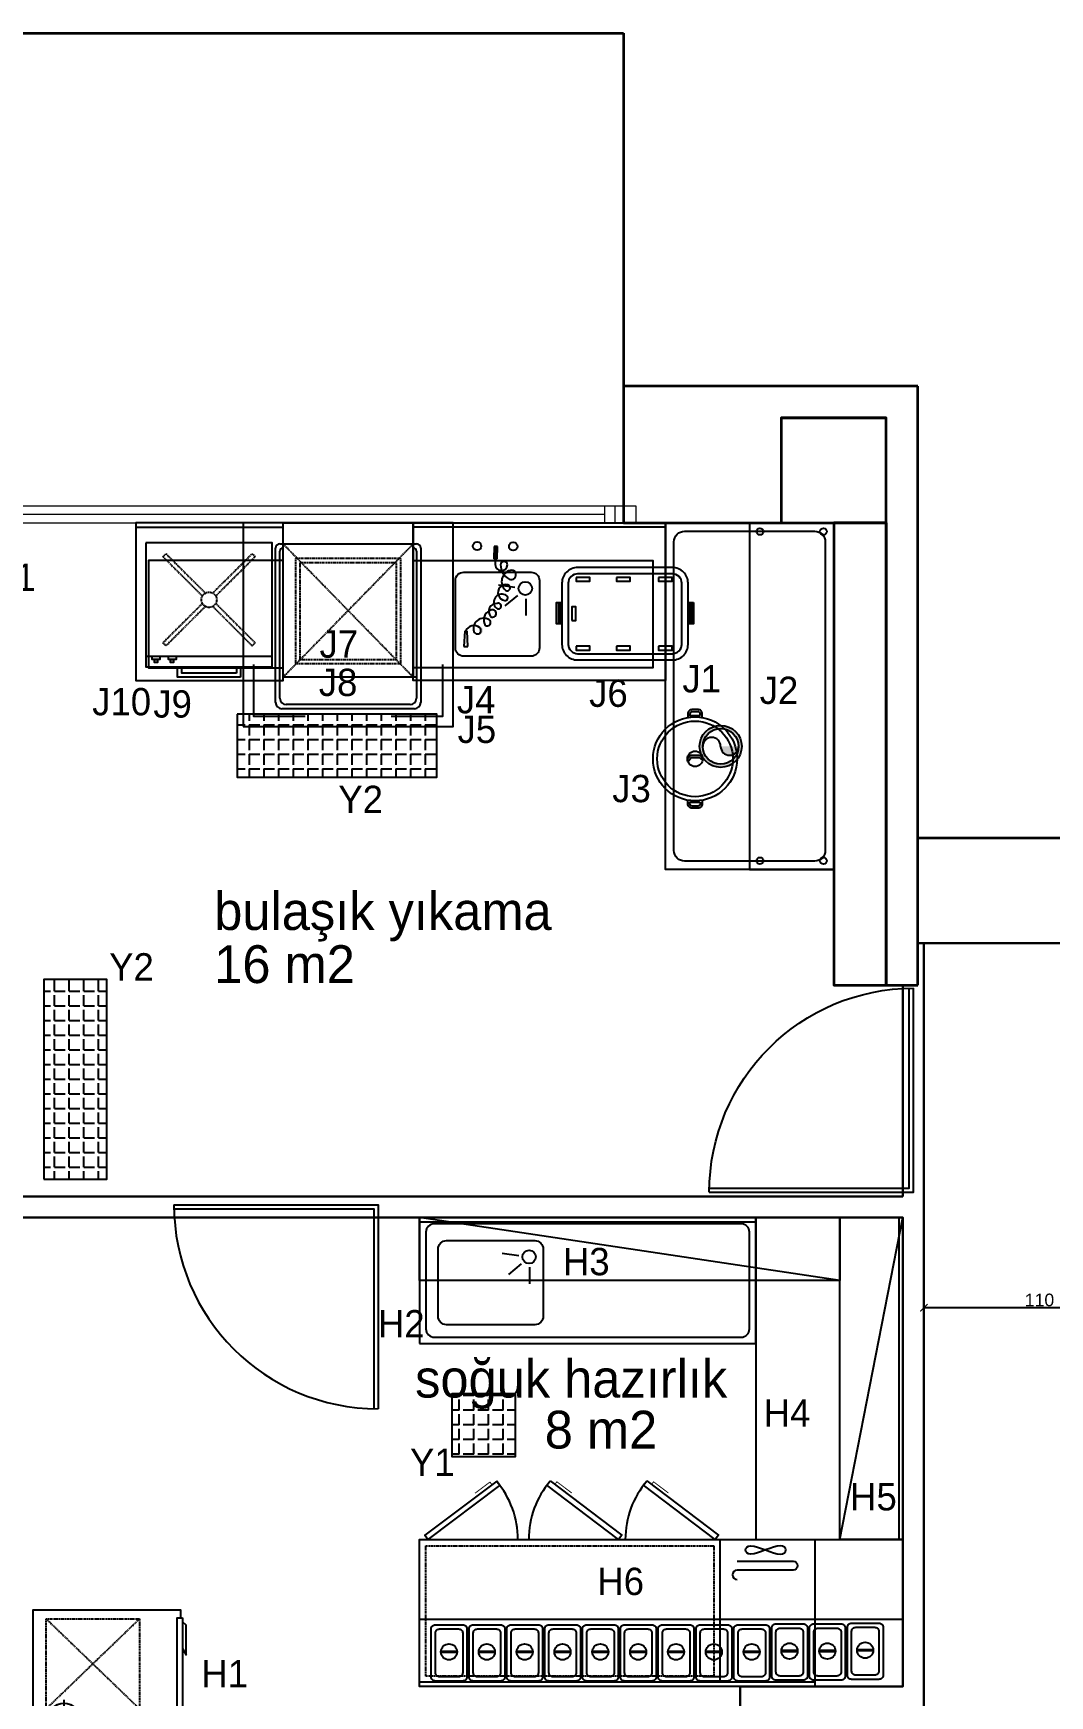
# Model space of a CAD drawing. Header units: millimetres. Extents: x -2729 to 15248, y -12439 to 5292.
# Drawn here: x 2308 to 2791, y -6640 to -5849 of the extents above; entities that cross this region are included whole.
import ezdxf

# ---------------------------------------------------------------- set-up
doc = ezdxf.new("R2010")
doc.units = ezdxf.units.MM
doc.linetypes.add('DASHED', pattern=[0.75, 0.5, -0.25])
for name, color, linetype in [('002 Çizgi', 7, 'Continuous'), ('CIHAZ', 2, 'Continuous'), ('Kıtc-002 Çizgi', 7, 'Continuous'), ('m2_alan-adi', 1, 'Continuous'), ('S2000-002 Çizgi', 7, 'Continuous')]:
    doc.layers.add(name, color=color, linetype=linetype)
doc.layers.add('0_штамп_Ном_пера__21', color=7, linetype='Continuous', lineweight=20, true_color=0x320033)
for name, color, linetype, lineweight in [('DUVAR', 7, 'Continuous', 30), ('DUVAR 2_Ном_пера__60', 7, 'Continuous', 35), ('pencere_Ном_пера__80', 7, 'Continuous', 13)]:
    doc.layers.add(name, color=color, linetype=linetype, lineweight=lineweight)
doc.styles.get("Standard").update_dxf_attribs({"font": 'arial.ttf'})
doc.styles.add('TAKSİM', font='GOTHIC.TTF', dxfattribs={"height": 20})
doc.dimstyles.new('ISO-25', dxfattribs={"dimtxt": 6, "dimasz": 3.5, "dimexe": 1.25, "dimexo": 0.625, "dimtad": 1, "dimtxsty": 'Standard', "dimblk": 'ARCHTICK', "dimcen": 2.5, "dimadec": 0, "dimazin": 0, "dimtfac": 1, "dimtmove": 0, "dimatfit": 3, "dimfxl": 1, "dimarcsym": 0})

# ---------------------------------------------------------------- blocks, each defined once
blk = doc.blocks.new('ertye')
at = {"color": 7}
for points in [[(5346.78, 6525.24), (5429.19, 6477.66), (5381.61, 6395.25)], [(5347.75, 6526.92), (5431.84, 6478.37), (5383.29, 6394.28)]]:
    blk.add_lwpolyline(points, dxfattribs=at)
blk.add_arc((5431.84, 6478.37), 97.1, 150, 240, dxfattribs=at)
blk = doc.blocks.new('A$C53E03B34')
at = {"layer": 'Kıtc-002 Çizgi'}
for points in [[(3.74, 16.55), (2, 16.55, -0.414214), (0, 18.55), (0, 21.45, -0.414214), (2, 23.45), (3.74, 23.45)], [(43.14, 16.55), (44.87, 16.55, 0.414214), (46.87, 18.55), (46.87, 21.45, 0.414214), (44.87, 23.45), (43.14, 23.45)]]:
    blk.add_lwpolyline(points, format="xyb", dxfattribs=at)
for points in [[(2.83, 17.55), (2, 17.55, -0.414214), (1, 18.55), (1, 21.45, -0.414214), (2, 22.45), (2.83, 22.45)], [(44.05, 17.55), (44.87, 17.55, 0.414214), (45.87, 18.55), (45.87, 21.45, 0.414214), (44.87, 22.45), (44.05, 22.45)]]:
    blk.add_lwpolyline(points, format="xyb", close=True, dxfattribs=at)
for points in [[(22.08, 23.4), (24.16, 21.79), (24.16, 18.12), (22.75, 16.4)], [(23.49, 23.65), (25.16, 22.26), (25.16, 17.69), (23.76, 16.35)]]:
    blk.add_lwpolyline(points, dxfattribs=at)
for radius in [20, 18, 3.66]:
    blk.add_circle((23.44, 20), radius, dxfattribs=at)
blk = doc.blocks.new('A$C7ED97EAE')
at = {"layer": 'S2000-002 Çizgi'}
for p, q in [((3.5, 88.5), (65.5, 88.5)), ((3.5, 15), (3.5, 88.5)), ((65.5, 88.5), (65.5, 15)), ((0, 3), (0, 76.5)), ((2, 78.5), (3.5, 78.5)), ((2, 5), (2, 75)), ((3.5, 78.5), (65.5, 78.5)), ((3.5, 76.5), (3.5, 76.5)), ((65.5, 78.5), (67, 78.5)), ((65.5, 76.5), (65.5, 76.5)), ((67, 75), (67, 5)), ((69, 76.5), (69, 3)), ((65.5, 15), (3.5, 15)), ((67, 15), (65.5, 15)), ((66, 0), (3, 0)), ((64, 2), (5, 2))]:
    blk.add_line(p, q, dxfattribs=at)
at = {"layer": 'S2000-002 Çizgi', "linetype": 'DASHED'}
for p, q in [((65.5, 78.5), (3.5, 15)), ((65.5, 15), (3.5, 78.5))]:
    blk.add_line(p, q, dxfattribs=at)
for points in [[(9.5, 21.5), (59.5, 21.5), (59.5, 71.5), (9.5, 71.5)], [(11.5, 23.5), (57.5, 23.5), (57.5, 69.5), (11.5, 69.5)]]:
    blk.add_lwpolyline(points, close=True, dxfattribs=at)
at = {"layer": 'S2000-002 Çizgi'}
for centre, radius, start, end in [((2, 76.5), 2, 90, 180), ((3.5, 75), 1.5, 90, 180), ((65.5, 75), 1.5, 0, 90), ((67, 76.5), 2, 0, 90), ((3, 3), 3, 180, 270), ((5, 5), 3, 180, 270), ((64, 5), 3, 270, 0), ((66, 3), 3, 270, 0)]:
    blk.add_arc(centre, radius, start, end, dxfattribs=at)
blk = doc.blocks.new('A$C7BE05278')
at = {"layer": 'S2000-002 Çizgi'}
h = blk.add_hatch(color=256, dxfattribs=at)
h.paths.add_polyline_path([(4.65, 9.9, -0.025454), (4.81, 10.42, 0.278063), (0.77, 7.52), (1.23, 7.32, -0.265675)])
h.paths.add_polyline_path([(5.35, 10.43, 0.028094), (4.81, 10.42, 0.025454), (4.65, 9.9, -0.030609), (5.18, 9.93, -0.027259)])
h.paths.add_polyline_path([(5.35, 10.43, 0.027259), (5.18, 9.93, -0.171751), (7.9, 8.98), (7.9, 8.98), (7.9, 8.98, -1.347305), (5.22, 7.15, -0.147228), (5.18, 9.93, 0.030609), (4.65, 9.9, 0.138731), (4.75, 7, 1.347306), (8.21, 9.37, 0.162476)])
h.paths.add_polyline_path([(12.46, 12.66), (12.73, 13.08, 0.483116), (4.81, 10.42, -0.028094), (5.35, 10.43, -0.470681)])
for p, q in [((14.4, 47.58), (14.34, 41.67)), ((14.4, 47.58), (14.34, 41.67)), ((15.96, 47.57), (14.4, 47.58)), ((15.96, 47.57), (14.4, 47.58)), ((15.05, 47.56), (14.97, 38.92)), ((15.9, 41.65), (15.96, 47.57)), ((15.9, 41.65), (15.96, 47.57)), ((14.34, 41.67), (15.9, 41.65)), ((14.34, 41.67), (15.9, 41.65)), ((0.47, 7.33), (0, 0.02)), ((0.47, 7.33), (0, 0.02)), ((0, 0.02), (1.86, 0)), ((1.54, 7.31), (0.47, 7.33)), ((1.54, 7.31), (0.47, 7.33)), ((1.86, 0), (1.54, 7.31)), ((1.86, 0), (1.54, 7.31))]:
    blk.add_line(p, q, dxfattribs=at)
for centre in [(6.31, 47.78), (23.47, 47.61)]:
    blk.add_circle(centre, 1.99, dxfattribs=at)
for centre, radius, start, end in [((19.09, 38.88), 1.6, 359.43001, 179.43001), ((17.83, 38.9), 2.86, 179.43001, 359.43001), ((25.13, 38.82), 7.64, 179.43001, 242.03458), ((23.49, 30.88), 5.53, 105.76632, 225.7833), ((22.59, 34.05), 2.23, 242.03458, 105.76632), ((18.07, 21.08), 3.83, 52.40892, 229.11119), ((20, 25.62), 3.8, 74.94983, 261.67628), ((19.64, 23.11), 1.26, 261.67628, 52.40892), ((20.62, 27.93), 1.41, 225.7833, 74.94983), ((14.42, 12.56), 4.98, 103.11986, 200.77428), ((15.59, 16.68), 3.77, 86.01564, 220.67721), ((13.69, 15.69), 1.76, 236.80878, 103.11986), ((16.45, 19.21), 1.37, 229.11119, 116.32433), ((4.79, 5.59), 4.31, 51.245, 156.7533), ((9.42, 8.58), 4.83, 57.01034, 197.57947), ((6.43, 7.63), 1.7, 197.57947, 51.245), ((11.21, 11.34), 1.54, 200.77428, 57.01034)]:
    blk.add_arc(centre, radius, start, end, dxfattribs=at)
blk.add_solid([(15.9, 41.65), (14.34, 41.67), (15.96, 47.57), (14.4, 47.58)], dxfattribs=at)
blk = doc.blocks.new('A$C7327736A')
at = {"layer": 'S2000-002 Çizgi'}
for p, q in [((48.34, 44.26), (40.53, 45.37)), ((49.57, 40.45), (43.47, 35.44)), ((53.48, 38.79), (53.48, 30.9))]:
    blk.add_line(p, q, dxfattribs=at)
for points in [[(0, 75), (120, 75), (120, 0), (0, 0)], [(0, 75), (120, 75), (120, 73), (0, 73)], [(0, 57), (114, 57), (114, 6), (0, 6)]]:
    blk.add_lwpolyline(points, close=True, dxfattribs=at)
blk.add_lwpolyline([(56, 11.5), (24, 11.5, -0.414214), (20, 15.5), (20, 47.5, -0.414214), (24, 51.5), (56, 51.5, -0.414214), (60, 47.5), (60, 15.5, -0.414214)], format="xyb", close=True, dxfattribs=at)
blk.add_circle((53.29, 43.76), 3.19, dxfattribs=at)
blk.add_blockref('A$C7BE05278', (24.04, 16.16), dxfattribs=at)
blk = doc.blocks.new('A$C40B23311')
for p, q in [((16.56, 64.24), (26.8, 64.24)), ((16.56, 63.42), (26.8, 63.42)), ((16.56, 1.67), (26.8, 1.67)), ((16.56, 0.85), (26.8, 0.85))]:
    blk.add_line(p, q)
for points in [[(16.56, 65.14), (26.8, 65.14), (26.8, 62.57), (16.56, 62.57)], [(4.67, 48.55), (6.45, 48.55), (6.45, 55.03), (4.67, 55.03)], [(37.47, 48.55), (39.25, 48.55), (39.25, 55.03), (37.47, 55.03)], [(4.67, 28.53), (6.45, 28.53), (6.45, 35.01), (4.67, 35.01)], [(37.47, 28.53), (39.25, 28.53), (39.25, 35.01), (37.47, 35.01)], [(4.67, 9.28), (6.45, 9.28), (6.45, 15.77), (4.67, 15.77)], [(25.24, 7.33), (25.24, 9.12), (18.75, 9.12), (18.75, 7.33)], [(37.47, 9.28), (39.25, 9.28), (39.25, 15.77), (37.47, 15.77)], [(16.56, 2.57), (26.8, 2.57), (26.8, 0), (16.56, 0)]]:
    blk.add_lwpolyline(points, close=True)
for points in [[(44, 10.02), (44, 55.12, 0.414214), (36.55, 62.57), (7.45, 62.57, 0.414214), (0, 55.12), (0, 10.02, 0.414214), (7.45, 2.57), (36.55, 2.57, 0.414214)], [(41, 10.02), (41, 55.12, 0.414214), (36.55, 59.57), (7.45, 59.57, 0.414214), (3, 55.12), (3, 10.02, 0.414214), (7.45, 5.57), (36.55, 5.57, 0.414214)]]:
    blk.add_lwpolyline(points, format="xyb", close=True)
blk = doc.blocks.new('A$C00FC7F37')
at = {"layer": 'S2000-002 Çizgi'}
for points in [[(0, 73), (70, 73), (70, 75), (0, 75)], [(70, 75), (0, 75), (0, 0), (70, 0)], [(70, 57), (6, 57), (6, 6), (70, 6)]]:
    blk.add_lwpolyline(points, close=True, dxfattribs=at)
blk = doc.blocks.new('A$C521B02A0')
at = {"layer": 'S2000-002 Çizgi'}
blk.add_line((6.65, 10), (10.64, 10), dxfattribs=at)
for points in [[(0, 64), (0, 10), (60, 10), (60, 64)], [(0, 64), (0, 5), (60, 5), (60, 64)], [(3, 10), (6.65, 10), (6.65, 8.54), (3, 8.54)], [(3.97, 8.54), (5.43, 8.54), (5.43, 7.08), (3.97, 7.08)], [(10.64, 10), (14.29, 10), (14.29, 8.54), (10.64, 8.54)], [(11.61, 8.54), (13.07, 8.54), (13.07, 7.08), (11.61, 7.08)], [(45, 0), (15, 0), (15, 5), (45, 5)], [(43, 2), (17, 2), (17, 5), (43, 5)]]:
    blk.add_lwpolyline(points, close=True, dxfattribs=at)
at = {"layer": 'S2000-002 Çizgi', "linetype": 'DASHED'}
for points in [[(8.08, 57.42), (9.49, 58.84)], [(8.08, 57.42), (26.83, 38.67)], [(9.49, 58.84), (28.24, 40.09)], [(31.86, 40.19), (50.51, 58.84)], [(33.27, 38.77), (51.92, 57.42)], [(50.51, 58.84), (51.92, 57.42)], [(26.73, 35.06), (8.08, 16.41)], [(28.14, 33.64), (9.49, 15)], [(31.76, 33.74), (50.51, 15)], [(33.17, 35.16), (51.92, 16.41)], [(9.49, 15), (8.08, 16.41)], [(50.51, 15), (51.92, 16.41)]]:
    blk.add_lwpolyline(points, dxfattribs=at)
blk.add_circle((30, 36.92), 3.63, dxfattribs=at)
blk = doc.blocks.new('A$C5B5611F4')
at = {"layer": 'CIHAZ', "color": 1}
for p, q in [((14.73, 68.47), (14.73, 47.92)), ((24.09, 58.19), (3.98, 58.19))]:
    blk.add_line(p, q, dxfattribs=at)
at = {"layer": 'CIHAZ', "color": 5, "linetype": 'DASHED'}
for p, q in [((19.82, 66.66), (62.62, 22.28)), ((62.62, 66.66), (19.82, 22.28))]:
    blk.add_line(p, q, dxfattribs=at)
at = {"layer": 'CIHAZ', "color": 5}
for points in [[(63.2, 1.82), (10.36, 1.82), (10.36, 4.32), (63.2, 4.32)], [(61.2, 1.82), (48.6, 1.82), (45.6, 0), (59.6, 0)]]:
    blk.add_lwpolyline(points, close=True, dxfattribs=at)
at = {"layer": 'CIHAZ', "color": 1}
blk.add_circle((14.73, 58.19), 7.76, dxfattribs=at)
at = {"layer": 'S2000-002 Çizgi', "linetype": 'DASHED'}
for p, q in [((19.82, 66.66), (62.62, 66.66)), ((62.62, 66.66), (62.62, 22.28)), ((19.82, 22.28), (19.82, 48.05)), ((62.62, 22.28), (19.82, 22.28))]:
    blk.add_line(p, q, dxfattribs=at)
at = {"layer": 'S2000-002 Çizgi'}
blk.add_lwpolyline([(10.36, 2.81), (0, 2.81), (0, 72.81), (67, 72.81), (67, 2.81), (63.2, 2.81)], dxfattribs=at)
at = {"layer": 'S2000-002 Çizgi', "linetype": 'DASHED'}
for centre, radius, start, end in [((11.6, 71.22), 9.4, 291.20794, 330.95663), ((11, 43.02), 10.16, 29.6907, 66.77515)]:
    blk.add_arc(centre, radius, start, end, dxfattribs=at)
blk = doc.blocks.new('_ArchTick')
at = {"color": 0, "linetype": 'ByBlock', "const_width": 0.15}
blk.add_lwpolyline([(-0.5, -0.5), (0.5, 0.5)], dxfattribs=at)
blk = doc.blocks.new('*D260')
at = {"layer": 'Defpoints', "color": 0, "transparency": 16777216}
for p in [(2731.53, -6438.33), (2841.53, -6438.33), (2731.53, -6455.44)]:
    blk.add_point(p, dxfattribs=at)
at = {"layer": 'S2000-002 Çizgi', "color": 0, "lineweight": -2, "transparency": 16777216}
for p, q in [((2731.53, -6438.95), (2731.53, -6456.69)), ((2841.53, -6438.95), (2841.53, -6456.69)), ((2841.53, -6455.44), (2731.53, -6455.44))]:
    blk.add_line(p, q, dxfattribs=at)
at = {"layer": 'S2000-002 Çizgi', "color": 0, "lineweight": -2, "transparency": 16777216, "xscale": 3.5, "yscale": 3.5, "zscale": 3.5, "rotation": 180}
blk.add_blockref('_ArchTick', (2731.53, -6455.44), dxfattribs=at)
at = {"layer": 'S2000-002 Çizgi', "color": 0, "lineweight": -2, "transparency": 16777216, "xscale": 3.5, "yscale": 3.5, "zscale": 3.5}
blk.add_blockref('_ArchTick', (2841.53, -6455.44), dxfattribs=at)
at = {"layer": 'S2000-002 Çizgi', "color": 0, "transparency": 16777216, "insert": (2786.53, -6451.75), "char_height": 6, "attachment_point": 5}
blk.add_mtext('110', dxfattribs=at)
blk = doc.blocks.new('A$C01E77913')
at = {"layer": 'S2000-002 Çizgi'}
for points in [[(2, 26.8), (15, 26.8, -0.414214), (17, 24.8), (17, 2, -0.414214), (15, 0), (2, 0, -0.414214), (0, 2), (0, 24.8, -0.414214)], [(4, 24.8), (13, 24.8, -0.414214), (15, 22.8), (15, 4, -0.414214), (13, 2), (4, 2, -0.414214), (2, 4), (2, 22.8, -0.414214)]]:
    blk.add_lwpolyline(points, format="xyb", close=True, dxfattribs=at)
blk.add_lwpolyline([(4.71, 14.27), (12.21, 14.27), (12.21, 13.52), (4.71, 13.52)], close=True, dxfattribs=at)
blk.add_circle((8.46, 13.87), 3.82, dxfattribs=at)

msp = doc.modelspace()

# ---------------------------------------------------------------- hatches: boundary and pattern name
h = msp.add_hatch()
h.set_pattern_fill('ANGLE', color=256, angle=270)
h.set_pattern_definition([(270, (-3135.5805, -3817.127), (6.985, 1e-14), [5.08, -1.905]), (360, (-3135.5805, -3817.127), (-9e-15, 6.985), [5.08, -1.905])])
h.paths.add_polyline_path([(2499.839, -6202.874), (2499.839, -6172.874), (2404.839, -6172.874), (2404.839, -6202.874)])
h = msp.add_hatch()
h.set_pattern_fill('ANGLE', color=256, angle=360)
h.set_pattern_definition([(360, (-42.976, -11934.6774), (-9e-15, 6.985), [5.08, -1.905]), (90, (-42.976, -11934.6774), (-6.985, -8e-15), [5.08, -1.905])])
h.paths.add_polyline_path([(2342.771, -6299.258), (2312.771, -6299.258), (2312.771, -6394.258), (2342.771, -6394.258)])
h = msp.add_hatch()
h.set_pattern_fill('ANGLE', color=256, angle=90)
h.set_pattern_definition([(90, (5248.533, -14690.561), (-6.985, 2e-15), [5.08, -1.905]), (180, (5248.533, -14690.561), (-3e-15, -6.985), [5.08, -1.905])])
h.paths.add_polyline_path([(2507.052, -6526.316), (2507.052, -6496.316), (2537.052, -6496.316), (2537.052, -6526.316)])
at = {"layer": 'S2000-002 Çizgi'}
h = msp.add_hatch(color=256, dxfattribs=at)
edge = h.paths.add_edge_path(flags=17)
edge.add_arc((2634.84, -6188.273), 8.5, 0, 360)
edge = h.paths.add_edge_path()
edge.add_arc((2634.84, -6188.273), 10, 0, 360)
edge = h.paths.add_edge_path(flags=16)
edge.add_arc((2639.09, -6188.273), 4.25, 180, 360)

# ---------------------------------------------------------------- linework, layer by layer
for p, q in [((2691.531, -6442.472), (2491.629, -6412.472)), ((2691.531, -6565.698), (2721.531, -6412.472))]:
    msp.add_line(p, q)
for points in [[(2404.839, -6172.874), (2404.839, -6202.874), (2499.839, -6202.874), (2499.839, -6172.874)], [(2312.771, -6394.258), (2342.771, -6394.258), (2342.771, -6299.258), (2312.771, -6299.258)], [(2491.629, -6442.472), (2491.629, -6412.472), (2691.531, -6412.472), (2691.531, -6442.472)], [(2691.531, -6412.472), (2721.531, -6412.472), (2721.531, -6565.698), (2691.531, -6565.698)], [(2537.052, -6496.316), (2537.052, -6526.316), (2507.052, -6526.316), (2507.052, -6496.316)]]:
    msp.add_lwpolyline(points, close=True)
at = {"layer": '002 Çizgi', "color": 7}
msp.add_line((2679.629, -6633.698), (2491.629, -6633.698), dxfattribs=at)
for points in [[(2528.32, -6538.033), (2494.091, -6563.644), (2495.628, -6565.698), (2529.857, -6540.087)], [(2553.688, -6537.883), (2587.799, -6563.651), (2586.252, -6565.698), (2552.142, -6539.929)], [(2599.666, -6537.883), (2633.776, -6563.651), (2632.23, -6565.698), (2598.12, -6539.929)], [(2679.629, -6565.698), (2679.629, -6635.698), (2491.629, -6635.698), (2491.629, -6565.698)], [(2663.189, -6568.724), (2661.732, -6568.896), (2660.03, -6569.35), (2658.164, -6569.991), (2656.217, -6570.726), (2654.27, -6571.461), (2652.405, -6572.102), (2650.702, -6572.556), (2649.246, -6572.728), (2648.102, -6572.556), (2647.285, -6572.102), (2646.794, -6571.461), (2646.631, -6570.726), (2646.794, -6569.991), (2647.285, -6569.35), (2648.102, -6568.896), (2649.246, -6568.724), (2650.702, -6568.896), (2652.405, -6569.35), (2654.27, -6569.991), (2656.217, -6570.726), (2658.164, -6571.461), (2660.03, -6572.102), (2661.732, -6572.556), (2663.189, -6572.728), (2664.333, -6572.556), (2665.15, -6572.102), (2665.64, -6571.461), (2665.803, -6570.726), (2665.64, -6569.991), (2665.15, -6569.35), (2664.333, -6568.896)], [(2491.629, -6603.698), (2721.531, -6603.698), (2721.531, -6635.698), (2491.629, -6635.698)]]:
    msp.add_lwpolyline(points, close=True, dxfattribs=at)
at = {"layer": '002 Çizgi', "color": 7, "const_width": 0.428}
for points in [[(2526.068, -6539.718), (2525.078, -6538.395), (2519.423, -6542.626), (2517.976, -6543.709)], [(2555.932, -6539.578), (2556.929, -6538.259), (2562.564, -6542.516), (2564.007, -6543.606)], [(2601.91, -6539.578), (2602.906, -6538.259), (2608.541, -6542.516), (2609.984, -6543.606)]]:
    msp.add_lwpolyline(points, dxfattribs=at)
at = {"layer": '002 Çizgi', "color": 7}
msp.add_lwpolyline([(2634.629, -6633.698), (2634.629, -6565.698)], dxfattribs=at)
at = {"layer": '002 Çizgi', "color": 7, "linetype": 'DASHED'}
msp.add_lwpolyline([(2631.629, -6630.698), (2494.629, -6630.698), (2494.629, -6568.698), (2631.629, -6568.698)], close=True, dxfattribs=at)
at = {"layer": '002 Çizgi', "color": 7}
for points in [[(2669.298, -6580.38), (2642.626, -6580.38, 1), (2642.626, -6584.726)], [(2642.626, -6576.034), (2669.298, -6576.034, -1), (2669.298, -6580.38)]]:
    msp.add_lwpolyline(points, format="xyb", dxfattribs=at)
for centre, start, end in [((2495.628, -6565.698), 0, 40.244965), ((2586.252, -6565.698), 139.490787, 180), ((2632.23, -6565.698), 139.490787, 180)]:
    msp.add_arc(centre, 42.75, start, end, dxfattribs=at)
at = {"layer": '0_штамп_Ном_пера__21', "linetype": 'Continuous'}
for p, q in [((2713.622, -6031.872), (2713.622, -6081.872)), ((2688.622, -6081.872), (2688.622, -6301.872))]:
    msp.add_line(p, q, dxfattribs=at)
at = {"layer": 'DUVAR', "linetype": 'Continuous'}
for p, q in [((2728.622, -6281.872), (4562.662, -6281.872)), ((2721.531, -6402.472), (2721.531, -6301.872)), ((2721.531, -6402.472), (2213.124, -6402.472)), ((2721.531, -6412.472), (1958.623, -6412.472)), ((2721.531, -6635.698), (2721.531, -6412.472))]:
    msp.add_line(p, q, dxfattribs=at)
for points in [[(2731.531, -6726.081), (2731.531, -6281.872)], [(2721.531, -6726.081), (2644.081, -6726.081), (2644.081, -6635.698), (2721.531, -6635.698)]]:
    msp.add_lwpolyline(points, dxfattribs=at)
at = {"layer": 'DUVAR 2_Ном_пера__60', "linetype": 'Continuous'}
for p, q in [((2058.622, -5848.873), (2588.622, -5848.873)), ((2058.623, -5848.873), (2588.622, -5848.873)), ((2588.622, -5848.873), (2588.622, -6073.872)), ((2588.622, -6016.872), (2588.622, -6081.872)), ((2728.622, -6016.872), (2588.622, -6016.872)), ((2728.622, -6301.872), (2728.622, -6016.872)), ((2663.622, -6031.872), (2713.622, -6031.872)), ((2588.622, -6081.872), (2703.622, -6081.872)), ((2588.622, -6081.872), (2703.622, -6081.872)), ((2594.622, -6081.872), (2603.622, -6081.872)), ((2594.622, -6081.872), (2603.622, -6081.872)), ((2713.622, -6081.872), (2713.622, -6301.872)), ((2713.622, -6081.872), (2713.622, -6301.872)), ((3384.805, -6231.872), (2728.622, -6231.872)), ((2713.622, -6301.872), (2728.622, -6301.872)), ((2713.622, -6301.872), (2728.622, -6301.872))]:
    msp.add_line(p, q, dxfattribs=at)
at = {"layer": 'DUVAR 2_Ном_пера__60', "linetype": 'Continuous', "flags": 128}
for points in [[(2663.622, -6081.872), (2713.622, -6081.872), (2713.622, -6031.872), (2663.622, -6031.872)], [(2713.622, -6301.872), (2713.622, -6081.872), (2688.622, -6081.872), (2688.622, -6301.872)], [(2713.622, -6301.872), (2713.622, -6081.872), (2688.622, -6081.872), (2688.622, -6301.872)]]:
    msp.add_lwpolyline(points, close=True, dxfattribs=at)
at = {"layer": 'pencere_Ном_пера__80', "linetype": 'Continuous'}
for p, q in [((2594.622, -6073.872), (2058.623, -6073.872)), ((2579.622, -6073.872), (2579.622, -6081.872)), ((2579.622, -6073.872), (2579.622, -6081.872)), ((2584.622, -6081.872), (2584.622, -6073.872)), ((2584.622, -6081.872), (2584.622, -6073.872)), ((2594.622, -6081.872), (2594.622, -6073.872)), ((2594.622, -6081.872), (2594.622, -6073.872)), ((2058.623, -6081.872), (2594.622, -6081.872)), ((2579.622, -6077.872), (2073.623, -6077.872)), ((2728.622, -6263.05), (2728.622, -6271.05)), ((2728.622, -6263.05), (2728.622, -6271.05))]:
    msp.add_line(p, q, dxfattribs=at)
at = {"layer": 'S2000-002 Çizgi'}
for p, q in [((2538.764, -6430.727), (2530.952, -6429.615)), ((2538.764, -6430.727), (2530.952, -6429.615)), ((2539.994, -6434.536), (2533.897, -6439.544)), ((2539.994, -6434.536), (2533.897, -6439.544)), ((2543.903, -6436.199), (2543.903, -6444.09)), ((2543.903, -6436.199), (2543.903, -6444.09))]:
    msp.add_line(p, q, dxfattribs=at)
for points in [[(2407.622, -6178.872), (2507.622, -6178.872), (2507.622, -6081.872), (2407.622, -6081.872)], [(2688.622, -6081.872), (2688.622, -6246.872), (2608.622, -6246.872), (2608.622, -6081.872)], [(2648.622, -6081.872), (2648.622, -6246.872), (2688.622, -6246.872), (2688.622, -6081.872)], [(2491.629, -6472.472), (2651.531, -6472.472), (2651.531, -6412.472), (2491.629, -6412.472)], [(2491.629, -6472.472), (2651.531, -6472.472), (2651.531, -6412.472), (2491.629, -6412.472)], [(2491.629, -6414.472), (2651.531, -6414.472), (2651.531, -6412.472), (2491.629, -6412.472)], [(2651.531, -6412.472), (2651.531, -6565.698), (2721.531, -6565.698), (2721.531, -6412.472)], [(2719.531, -6412.472), (2719.531, -6565.698), (2721.531, -6565.698), (2721.531, -6412.472)]]:
    msp.add_lwpolyline(points, close=True, dxfattribs=at)
for points in [[(2684.622, -6090.872), (2684.622, -6237.872, -0.4142136), (2679.622, -6242.872), (2617.622, -6242.872, -0.4142136), (2612.622, -6237.872), (2612.622, -6090.872, -0.4142136), (2617.622, -6085.872), (2679.622, -6085.872, -0.4142136)], [(2498.629, -6469.472), (2644.531, -6469.472, 0.4142136), (2648.531, -6465.472), (2648.531, -6419.472, 0.4142136), (2644.531, -6415.472), (2498.629, -6415.472, 0.4142136), (2494.629, -6419.472), (2494.629, -6465.472, 0.4142136)], [(2498.629, -6469.472), (2644.531, -6469.472, 0.4142136), (2648.531, -6465.472), (2648.531, -6419.472, 0.4142136), (2644.531, -6415.472), (2498.629, -6415.472, 0.4142136), (2494.629, -6419.472), (2494.629, -6465.472, 0.4142136)], [(2546.422, -6463.489), (2504.422, -6463.489, -0.4142136), (2500.422, -6459.489), (2500.422, -6427.489, -0.4142136), (2504.422, -6423.489), (2546.422, -6423.489, -0.4142136), (2550.422, -6427.489), (2550.422, -6459.489, -0.4142136)], [(2546.422, -6463.489), (2504.422, -6463.489, -0.4142136), (2500.422, -6459.489), (2500.422, -6427.489, -0.4142136), (2504.422, -6423.489), (2546.422, -6423.489, -0.4142136), (2550.422, -6427.489), (2550.422, -6459.489, -0.4142136)]]:
    msp.add_lwpolyline(points, format="xyb", close=True, dxfattribs=at)
for points in [[(2412.622, -6149.292), (2412.622, -6173.872), (2437.203, -6173.872)], [(2478.042, -6173.872), (2502.622, -6173.872), (2502.622, -6149.292)]]:
    msp.add_lwpolyline(points, dxfattribs=at)
for centre, radius in [((2653.531, -6086.018), 1.648), ((2683.714, -6086.018), 1.648), ((2634.84, -6188.273), 10), ((2634.84, -6188.273), 8.5), ((2653.531, -6242.727), 1.648), ((2683.714, -6242.727), 1.648), ((2543.708, -6431.234), 3.188), ((2543.708, -6431.234), 3.188)]:
    msp.add_circle(centre, radius, dxfattribs=at)
for centre, start, end in [((2630.59, -6188.273), 0, 180), ((2639.09, -6188.273), 180, 0)]:
    msp.add_arc(centre, 4.25, start, end, dxfattribs=at)

# ---------------------------------------------------------------- block references
for name, p in [('A$C00FC7F37', (2356.622, -6156.872)), ('A$C7327736A', (2488.622, -6156.872))]:
    msp.add_blockref(name, p)
for name, p, rotation in [('A$C40B23311', (2556.766, -6103.153), 270), ('ertye', (1006.933, -14732.787), 30.00012897263232)]:
    msp.add_blockref(name, p, dxfattribs=dict(rotation=rotation))
at = {"xscale": -1, "rotation": 149.9998710273677}
msp.add_blockref('ertye', (1261.622, 1925.877), dxfattribs=at)
at = {"layer": '002 Çizgi', "color": 7}
for p in [(2497.135, -6633.097), (2515.135, -6633.097), (2533.135, -6633.097), (2551.135, -6633.097), (2569.135, -6633.097), (2587.135, -6633.097), (2605.135, -6633.097), (2623.135, -6633.097), (2641.135, -6633.097), (2659.135, -6632.702), (2677.135, -6632.702), (2695.135, -6632.307)]:
    msp.add_blockref('A$C01E77913', p, dxfattribs=at)
at = {"layer": 'S2000-002 Çizgi'}
for name, p in [('A$C7ED97EAE', (2423.122, -6170.372)), ('A$C521B02A0', (2361.442, -6155.406))]:
    msp.add_blockref(name, p, dxfattribs=at)
for name, p, rotation in [('A$C53E03B34', (2642.66, -6217.644), 90.00000000000001), ('A$C5B5611F4', (2380.62, -6666.144), 89.99999999999999)]:
    msp.add_blockref(name, p, dxfattribs=dict(at, rotation=rotation))

# ---------------------------------------------------------------- texts
at = {"style": 'TAKSİM'}
for s, p in [('J11', (2280.907, -6114.272)), ('J7', (2443.991, -6146.099)), ('J8', (2443.647, -6164.312)), ('J1', (2616.626, -6162.594)), ('J2', (2653.423, -6168.093)), ('J10', (2335.834, -6173.482)), ('J9', (2364.925, -6174.579)), ('J4', (2509.331, -6172.56)), ('J6', (2572.264, -6169.467)), ('J5', (2509.675, -6186.65)), ('J3', (2583.268, -6214.83)), ('Y2', (2452.932, -6219.985)), ('Y2', (2343.905, -6299.696)), ('H3', (2559.79, -6439.961)), ('H2', (2471.776, -6469.538)), ('H4', (2655.292, -6512.037)), ('Y1', (2487.026, -6535.472)), ('H5', (2696.417, -6551.888)), ('H6', (2576.157, -6592.153)), ('H1', (2387.759, -6636.118))]:
    msp.add_text(s, height=13, dxfattribs=at).set_placement(p)
at = {"layer": 'm2_alan-adi', "style": 'TAKSİM'}
for s, p in [('bulaşık yıkama', (2393.904, -6275.64)), ('16 m2', (2393.904, -6300.912)), ('soğuk hazırlık', (2489.472, -6498.185)), ('8 m2', (2551.151, -6522.445))]:
    msp.add_text(s, height=18, dxfattribs=at).set_placement(p)

# ---------------------------------------------------------------- dimensions: what is measured, and where the dimension line sits
at = {"layer": 'S2000-002 Çizgi'}
dim = msp.add_linear_dim(base=(2731.531, -6455.436), p1=(2841.531, -6438.328), p2=(2731.531, -6438.328), dimstyle='ISO-25', override={"dimfxl": 1.25}, dxfattribs=at)
dim.commit()
dim.dimension.update_dxf_attribs({"geometry": '*D260', "text_midpoint": (2786.531, -6451.747)})

doc.saveas('drawing.dxf')
